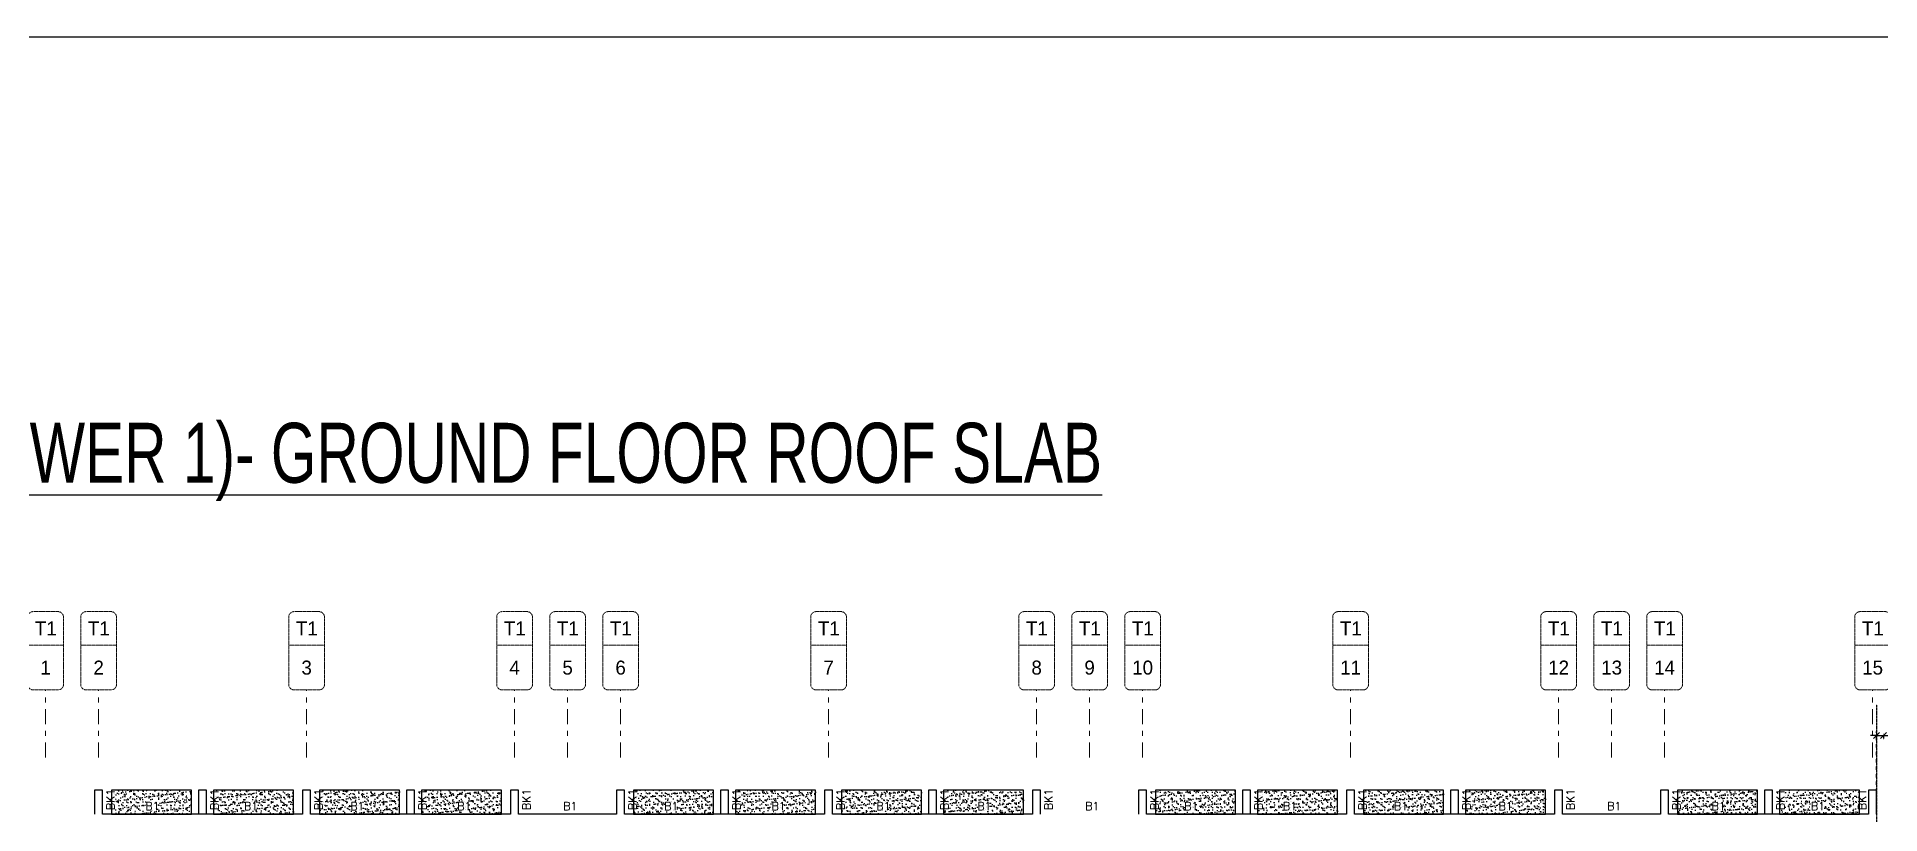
# Model space of a CAD drawing. Header units: millimetres. Extents: x 1078357 to 2594950, y -5122486 to -4636555.
# Drawn here: x 1105135 to 1151216, y -4655991 to -4636555 of the extents above; entities that cross this region are included whole.
import ezdxf
from ezdxf.enums import TextEntityAlignment as Align

# ---------------------------------------------------------------- set-up
doc = ezdxf.new("R2010")
doc.units = ezdxf.units.MM
doc.header["$PDMODE"] = 35
for name, pattern in [('CONTINOUS', [0]), ('DGN STYLE 7', [8.34, 3.75, -1.67, 1.25, -1.67]), ('DOT', [0.25, 0, -0.25]), ('HIDDEN', [0.375, 0.25, -0.125]), ('New Retail block$0$CONTINOUS', [0])]:
    doc.linetypes.add(name, pattern=pattern)
doc.layers.get('0').update_dxf_attribs({"lineweight": 0})
doc.layers.get('Defpoints').update_dxf_attribs({"lineweight": 0})
for name, color, linetype, lineweight in [('Boundary', 40, 'Continuous', 30), ('GRID LINE', 8, 'Continuous', 0), ('GRID NO', 8, 'DGN STYLE 7', 13), ('HATCH', 8, 'Continuous', 30)]:
    doc.layers.add(name, color=color, linetype=linetype, lineweight=lineweight)
for name, color, linetype in [('EXPANSION JOINT', 10, 'HIDDEN'), ('EXPANTION JOINT', 240, 'Continuous'), ('S TEXT', 7, 'Continuous'), ('S-BEAM', 3, 'HIDDEN'), ('S-BEAM NO.', 6, 'Continuous'), ('S-SLAB-PROJECTION', 54, 'New Retail block$0$CONTINOUS')]:
    doc.layers.add(name, color=color, linetype=linetype)
doc.styles.add('Roman', font='romans')
doc.styles.add('ROMANS', font='romans.shx', dxfattribs={"width": 0.85})
doc.styles.add('SANSSERIF', font='sas_____.pfb')
doc.styles.get("Standard").update_dxf_attribs({"font": 'Adani Regular.ttf', "height": 500})
doc.dimstyles.new('HARESH', dxfattribs={"dimtxt": 150, "dimasz": 75, "dimexe": 0, "dimexo": 0, "dimgap": 25, "dimtad": 1, "dimdec": 0, "dimdsep": 46, "dimtxsty": 'Roman', "dimblk": 'OBLIQUE', "dimcen": 225, "dimdle": 25, "dimclrd": 2, "dimclre": 2, "dimclrt": 7, "dimadec": 8, "dimazin": 1, "dimtfac": 1, "dimtdec": 0, "dimtmove": 0, "dimatfit": 0, "dimfxl": 1, "dimlwd": -1, "dimlwe": -1, "dimarcsym": 0})

# ---------------------------------------------------------------- blocks, each defined once
blk = doc.blocks.new('_Oblique')
at = {"color": 0, "linetype": 'ByBlock', "lineweight": -2}
blk.add_line((-0.5, -0.5), (0.5, 0.5), dxfattribs=at)
blk = doc.blocks.new('*D1445')
at = {"layer": 'Defpoints', "color": 0, "linetype": 'CONTINOUS', "ltscale": 0.5, "transparency": 16777216}
for p in [(1151303, -4653978, 3), (1151303, -4654028), (1151128, -4655991, 0)]:
    blk.add_point(p, dxfattribs=at)
at = {"layer": 'EXPANTION JOINT', "color": 2, "linetype": 'CONTINOUS', "ltscale": 0.5, "transparency": 16777216}
for p, q in [((1151128, -4654028), (1150978, -4654028)), ((1151128, -4654028), (1151303, -4654028)), ((1151303, -4654028), (1154668, -4654028))]:
    blk.add_line(p, q, dxfattribs=at)
at = {"layer": 'EXPANTION JOINT', "color": 2, "linetype": 'DOT', "ltscale": 0.5, "transparency": 16777216}
for p, q in [((1151128, -4655991), (1151128, -4653928)), ((1151303, -4653978), (1151303, -4654128))]:
    blk.add_line(p, q, dxfattribs=at)
at = {"layer": 'EXPANTION JOINT', "color": 2, "linetype": 'CONTINOUS', "ltscale": 0.5, "transparency": 16777216, "xscale": 150, "yscale": 150, "zscale": 150}
blk.add_blockref('_Oblique', (1151128, -4654028), dxfattribs=at)
at = {"layer": 'EXPANTION JOINT', "color": 2, "linetype": 'CONTINOUS', "ltscale": 0.5, "transparency": 16777216, "xscale": 150, "yscale": 150, "zscale": 150, "rotation": 180}
blk.add_blockref('_Oblique', (1151303, -4654028), dxfattribs=at)
at = {"layer": 'EXPANTION JOINT', "color": 7, "linetype": 'CONTINOUS', "ltscale": 0.5, "transparency": 16777216, "char_height": 225, "attachment_point": 5, "style": 'Roman'}
for s, insert in [('175mm', (1153135, -4653840)), ('EXPANSION JOINT ', (1153135, -4654215))]:
    blk.add_mtext(s, dxfattribs=dict(at, insert=insert))
blk = doc.blocks.new('*D1446')
at = {"layer": 'Defpoints', "color": 0, "linetype": 'CONTINOUS', "ltscale": 0.5, "transparency": 16777216}
for p in [(1151303, -4653978, 3), (1151303, -4654028), (1151128, -4655991, 0)]:
    blk.add_point(p, dxfattribs=at)
at = {"layer": 'EXPANTION JOINT', "color": 2, "linetype": 'CONTINOUS', "ltscale": 0.5, "transparency": 16777216}
for p, q in [((1151128, -4654028), (1150978, -4654028)), ((1151128, -4654028), (1151303, -4654028)), ((1151303, -4654028), (1154668, -4654028))]:
    blk.add_line(p, q, dxfattribs=at)
at = {"layer": 'EXPANTION JOINT', "color": 2, "linetype": 'DOT', "ltscale": 0.5, "transparency": 16777216}
for p, q in [((1151128, -4655991), (1151128, -4653928)), ((1151303, -4653978), (1151303, -4654128))]:
    blk.add_line(p, q, dxfattribs=at)
at = {"layer": 'EXPANTION JOINT', "color": 2, "linetype": 'CONTINOUS', "ltscale": 0.5, "transparency": 16777216, "xscale": 150, "yscale": 150, "zscale": 150}
blk.add_blockref('_Oblique', (1151128, -4654028), dxfattribs=at)
at = {"layer": 'EXPANTION JOINT', "color": 2, "linetype": 'CONTINOUS', "ltscale": 0.5, "transparency": 16777216, "xscale": 150, "yscale": 150, "zscale": 150, "rotation": 180}
blk.add_blockref('_Oblique', (1151303, -4654028), dxfattribs=at)
at = {"layer": 'EXPANTION JOINT', "color": 7, "linetype": 'CONTINOUS', "ltscale": 0.5, "transparency": 16777216, "char_height": 225, "attachment_point": 5, "style": 'Roman'}
for s, insert in [('175mm', (1153135, -4653840)), ('EXPANSION JOINT ', (1153135, -4654215))]:
    blk.add_mtext(s, dxfattribs=dict(at, insert=insert))
blk = doc.blocks.new('Tower grid nomenclature-ex')
at = {"layer": 'GRID NO'}
blk.add_lwpolyline([(-1250, -600), (1750, -600, 0.414214), (2000, -350), (2000, 750, 0.414214), (1750, 1000), (-1250, 1000, 0.414214), (-1500, 750), (-1500, -350, 0.414214)], format="xyb", close=True, dxfattribs=at)
blk.add_lwpolyline([(0, 1000), (0, -600)], dxfattribs=at)
at = {"layer": 'GRID NO', "flags": 8}
for p in [(-1235, 400), (1788, 400)]:
    blk.add_attdef('GRID', text='', height=625, dxfattribs=at).set_placement(p, align=Align.MIDDLE_CENTER)

msp = doc.modelspace()

# ---------------------------------------------------------------- hatches: boundary and pattern name
at = {"layer": 'HATCH'}
h = msp.add_hatch(dxfattribs=at)
h.set_pattern_fill('AR-SAND', color=8, scale=3, angle=179.97015)
h.set_pattern_definition([(37.4701541, (-1720605.2, 9331579.07), (-4.7236114, 146.8264517), [0, -115.824, 0, -129.54, 0, -123.825]), (7.4701541, (-1720605.2, 9331579.07), (134.9689868, 214.9772528), [0, -62.484, 0, -104.394, 0, -40.005]), (327.4701541, (-1720698.92, 9331579.12), (237.2979035, 0.3075449), [0, -38.1, 0, -137.16, 0, -179.07]), (317.4701541, (-1720698.92, 9331579.12), (229.1017424, 66.759465), [0, -19.05, 0, -89.916, 0, -102.87])])
h.paths.add_polyline_path([(1109003.3, -4655391.2), (1107003.3, -4655391.2), (1107003.3, -4655991.2), (1109003.3, -4655991.2)])
h = msp.add_hatch(dxfattribs=at)
h.set_pattern_fill('AR-SAND', color=8, scale=3, angle=179.97015)
h.set_pattern_definition([(37.4701541, (-1723155.2, 9331579.07), (-4.7236114, 146.8264517), [0, -115.824, 0, -129.54, 0, -123.825]), (7.4701541, (-1723155.2, 9331579.07), (134.9689868, 214.9772528), [0, -62.484, 0, -104.394, 0, -40.005]), (327.4701541, (-1723248.92, 9331579.12), (237.2979035, 0.3075449), [0, -38.1, 0, -137.16, 0, -179.07]), (317.4701541, (-1723248.92, 9331579.12), (229.1017424, 66.759465), [0, -19.05, 0, -89.916, 0, -102.87])])
h.paths.add_polyline_path([(1111553.3, -4655391.2), (1109553.3, -4655391.2), (1109553.3, -4655991.2), (1111553.3, -4655991.2)])
h = msp.add_hatch(dxfattribs=at)
h.set_pattern_fill('AR-SAND', color=8, scale=3, angle=179.97015)
h.set_pattern_definition([(37.4701541, (-1725805.2, 9331579.07), (-4.7236114, 146.8264517), [0, -115.824, 0, -129.54, 0, -123.825]), (7.4701541, (-1725805.2, 9331579.07), (134.9689868, 214.9772528), [0, -62.484, 0, -104.394, 0, -40.005]), (327.4701541, (-1725898.92, 9331579.12), (237.2979035, 0.3075449), [0, -38.1, 0, -137.16, 0, -179.07]), (317.4701541, (-1725898.92, 9331579.12), (229.1017424, 66.759465), [0, -19.05, 0, -89.916, 0, -102.87])])
h.paths.add_polyline_path([(1114203.3, -4655391.2), (1112203.3, -4655391.2), (1112203.3, -4655991.2), (1114203.3, -4655991.2)])
h = msp.add_hatch(dxfattribs=at)
h.set_pattern_fill('AR-SAND', color=8, scale=3, angle=179.97015)
h.set_pattern_definition([(37.4701541, (-1728355.2, 9331579.07), (-4.7236114, 146.8264517), [0, -115.824, 0, -129.54, 0, -123.825]), (7.4701541, (-1728355.2, 9331579.07), (134.9689868, 214.9772528), [0, -62.484, 0, -104.394, 0, -40.005]), (327.4701541, (-1728448.92, 9331579.12), (237.2979035, 0.3075449), [0, -38.1, 0, -137.16, 0, -179.07]), (317.4701541, (-1728448.92, 9331579.12), (229.1017424, 66.759465), [0, -19.05, 0, -89.916, 0, -102.87])])
h.paths.add_polyline_path([(1116753.3, -4655391.2), (1114753.3, -4655391.2), (1114753.3, -4655991.2), (1116753.3, -4655991.2)])
h = msp.add_hatch(dxfattribs=at)
h.set_pattern_fill('AR-SAND', color=8, scale=3, angle=179.97015)
h.set_pattern_definition([(37.4701541, (-1733655.2, 9331579.07), (-4.7236114, 146.8264517), [0, -115.824, 0, -129.54, 0, -123.825]), (7.4701541, (-1733655.2, 9331579.07), (134.9689868, 214.9772528), [0, -62.484, 0, -104.394, 0, -40.005]), (327.4701541, (-1733748.92, 9331579.12), (237.2979035, 0.3075449), [0, -38.1, 0, -137.16, 0, -179.07]), (317.4701541, (-1733748.92, 9331579.12), (229.1017424, 66.759465), [0, -19.05, 0, -89.916, 0, -102.87])])
h.paths.add_polyline_path([(1122053.3, -4655391.2), (1120053.3, -4655391.2), (1120053.3, -4655991.2), (1122053.3, -4655991.2)])
h = msp.add_hatch(dxfattribs=at)
h.set_pattern_fill('AR-SAND', color=8, scale=3, angle=179.97015)
h.set_pattern_definition([(37.4701541, (-1736205.2, 9331579.07), (-4.7236114, 146.8264517), [0, -115.824, 0, -129.54, 0, -123.825]), (7.4701541, (-1736205.2, 9331579.07), (134.9689868, 214.9772528), [0, -62.484, 0, -104.394, 0, -40.005]), (327.4701541, (-1736298.92, 9331579.12), (237.2979035, 0.3075449), [0, -38.1, 0, -137.16, 0, -179.07]), (317.4701541, (-1736298.92, 9331579.12), (229.1017424, 66.759465), [0, -19.05, 0, -89.916, 0, -102.87])])
h.paths.add_polyline_path([(1124603.3, -4655391.2), (1122603.3, -4655391.2), (1122603.3, -4655991.2), (1124603.3, -4655991.2)])
h = msp.add_hatch(dxfattribs=at)
h.set_pattern_fill('AR-SAND', color=8, scale=3, angle=179.97015)
h.set_pattern_definition([(37.4701541, (-1738855.2, 9331579.07), (-4.7236114, 146.8264517), [0, -115.824, 0, -129.54, 0, -123.825]), (7.4701541, (-1738855.2, 9331579.07), (134.9689868, 214.9772528), [0, -62.484, 0, -104.394, 0, -40.005]), (327.4701541, (-1738948.92, 9331579.12), (237.2979035, 0.3075449), [0, -38.1, 0, -137.16, 0, -179.07]), (317.4701541, (-1738948.92, 9331579.12), (229.1017424, 66.759465), [0, -19.05, 0, -89.916, 0, -102.87])])
h.paths.add_polyline_path([(1127253.3, -4655391.2), (1125253.3, -4655391.2), (1125253.3, -4655991.2), (1127253.3, -4655991.2)])
h = msp.add_hatch(dxfattribs=at)
h.set_pattern_fill('AR-SAND', color=8, scale=3, angle=179.97015)
h.set_pattern_definition([(37.4701541, (-1741405.2, 9331579.07), (-4.7236114, 146.8264517), [0, -115.824, 0, -129.54, 0, -123.825]), (7.4701541, (-1741405.2, 9331579.07), (134.9689868, 214.9772528), [0, -62.484, 0, -104.394, 0, -40.005]), (327.4701541, (-1741498.92, 9331579.12), (237.2979035, 0.3075449), [0, -38.1, 0, -137.16, 0, -179.07]), (317.4701541, (-1741498.92, 9331579.12), (229.1017424, 66.759465), [0, -19.05, 0, -89.916, 0, -102.87])])
h.paths.add_polyline_path([(1129803.3, -4655391.2), (1127803.3, -4655391.2), (1127803.3, -4655991.2), (1129803.3, -4655991.2)])
h = msp.add_hatch(dxfattribs=at)
h.set_pattern_fill('AR-SAND', color=8, scale=3, angle=179.97015)
h.set_pattern_definition([(37.4701541, (-1746705.2, 9331579.07), (-4.7236114, 146.8264517), [0, -115.824, 0, -129.54, 0, -123.825]), (7.4701541, (-1746705.2, 9331579.07), (134.9689868, 214.9772528), [0, -62.484, 0, -104.394, 0, -40.005]), (327.4701541, (-1746798.92, 9331579.12), (237.2979035, 0.3075449), [0, -38.1, 0, -137.16, 0, -179.07]), (317.4701541, (-1746798.92, 9331579.12), (229.1017424, 66.759465), [0, -19.05, 0, -89.916, 0, -102.87])])
h.paths.add_polyline_path([(1135103.3, -4655391.2), (1133103.3, -4655391.2), (1133103.3, -4655991.2), (1135103.3, -4655991.2)])
h = msp.add_hatch(dxfattribs=at)
h.set_pattern_fill('AR-SAND', color=8, scale=3, angle=179.97015)
h.set_pattern_definition([(37.4701541, (-1749255.2, 9331579.07), (-4.7236114, 146.8264517), [0, -115.824, 0, -129.54, 0, -123.825]), (7.4701541, (-1749255.2, 9331579.07), (134.9689868, 214.9772528), [0, -62.484, 0, -104.394, 0, -40.005]), (327.4701541, (-1749348.92, 9331579.12), (237.2979035, 0.3075449), [0, -38.1, 0, -137.16, 0, -179.07]), (317.4701541, (-1749348.92, 9331579.12), (229.1017424, 66.759465), [0, -19.05, 0, -89.916, 0, -102.87])])
h.paths.add_polyline_path([(1137653.3, -4655391.2), (1135653.3, -4655391.2), (1135653.3, -4655991.2), (1137653.3, -4655991.2)])
h = msp.add_hatch(dxfattribs=at)
h.set_pattern_fill('AR-SAND', color=8, scale=3, angle=179.97015)
h.set_pattern_definition([(37.4701541, (-1751905.2, 9331579.07), (-4.7236114, 146.8264517), [0, -115.824, 0, -129.54, 0, -123.825]), (7.4701541, (-1751905.2, 9331579.07), (134.9689868, 214.9772528), [0, -62.484, 0, -104.394, 0, -40.005]), (327.4701541, (-1751998.92, 9331579.12), (237.2979035, 0.3075449), [0, -38.1, 0, -137.16, 0, -179.07]), (317.4701541, (-1751998.92, 9331579.12), (229.1017424, 66.759465), [0, -19.05, 0, -89.916, 0, -102.87])])
h.paths.add_polyline_path([(1140303.3, -4655391.2), (1138303.3, -4655391.2), (1138303.3, -4655991.2), (1140303.3, -4655991.2)])
h = msp.add_hatch(dxfattribs=at)
h.set_pattern_fill('AR-SAND', color=8, scale=3, angle=179.97015)
h.set_pattern_definition([(37.4701541, (-1754455.2, 9331579.07), (-4.7236114, 146.8264517), [0, -115.824, 0, -129.54, 0, -123.825]), (7.4701541, (-1754455.2, 9331579.07), (134.9689868, 214.9772528), [0, -62.484, 0, -104.394, 0, -40.005]), (327.4701541, (-1754548.92, 9331579.12), (237.2979035, 0.3075449), [0, -38.1, 0, -137.16, 0, -179.07]), (317.4701541, (-1754548.92, 9331579.12), (229.1017424, 66.759465), [0, -19.05, 0, -89.916, 0, -102.87])])
h.paths.add_polyline_path([(1142853.3, -4655391.2), (1140853.3, -4655391.2), (1140853.3, -4655991.2), (1142853.3, -4655991.2)])
h = msp.add_hatch(dxfattribs=at)
h.set_pattern_fill('AR-SAND', color=8, scale=3, angle=179.97015)
h.set_pattern_definition([(37.4701541, (-1759755.2, 9331579.07), (-4.7236114, 146.8264517), [0, -115.824, 0, -129.54, 0, -123.825]), (7.4701541, (-1759755.2, 9331579.07), (134.9689868, 214.9772528), [0, -62.484, 0, -104.394, 0, -40.005]), (327.4701541, (-1759848.92, 9331579.12), (237.2979035, 0.3075449), [0, -38.1, 0, -137.16, 0, -179.07]), (317.4701541, (-1759848.92, 9331579.12), (229.1017424, 66.759465), [0, -19.05, 0, -89.916, 0, -102.87])])
h.paths.add_polyline_path([(1148153.3, -4655391.2), (1146153.3, -4655391.2), (1146153.3, -4655991.2), (1148153.3, -4655991.2)])
h = msp.add_hatch(dxfattribs=at)
h.set_pattern_fill('AR-SAND', color=8, scale=3, angle=179.97015)
h.set_pattern_definition([(37.4701541, (-1762305.2, 9331579.07), (-4.7236114, 146.8264517), [0, -115.824, 0, -129.54, 0, -123.825]), (7.4701541, (-1762305.2, 9331579.07), (134.9689868, 214.9772528), [0, -62.484, 0, -104.394, 0, -40.005]), (327.4701541, (-1762398.92, 9331579.12), (237.2979035, 0.3075449), [0, -38.1, 0, -137.16, 0, -179.07]), (317.4701541, (-1762398.92, 9331579.12), (229.1017424, 66.759465), [0, -19.05, 0, -89.916, 0, -102.87])])
h.paths.add_polyline_path([(1150703.3, -4655391.2), (1148703.3, -4655391.2), (1148703.3, -4655991.2), (1150703.3, -4655991.2)])

# ---------------------------------------------------------------- linework, layer by layer
at = {"layer": 'Boundary', "ltscale": 700, "elevation": 0}
msp.add_lwpolyline([(1097224.7, -4636555), (1204038.4, -4636555), (1204038.4, -4684019.2), (1097224.7, -4684019.2)], close=True, dxfattribs=at)
at = {"layer": 'EXPANSION JOINT'}
msp.add_line((1151128.3, -4653251.2, 0), (1151128.3, -4667391.2, 0), dxfattribs=at)
msp.add_line((1151128.3, -4653251.2, 0), (1151128.3, -4667391.2, 0), dxfattribs=at)
at = {"layer": 'GRID LINE', "linetype": 'DGN STYLE 7', "ltscale": 100, "elevation": 0}
for points in [[(1105353.4, -4654575.5), (1105353.4, -4652886.6)], [(1106678.4, -4654575.5), (1106678.4, -4652886.6)], [(1111878.4, -4654575.5), (1111878.4, -4652886.6)], [(1117078.4, -4654575.5), (1117078.4, -4652886.6)], [(1118403.4, -4654575.5), (1118403.4, -4652886.6)], [(1119728.4, -4654575.5), (1119728.4, -4652886.6)], [(1124928.4, -4654575.5), (1124928.4, -4652886.6)], [(1130128.4, -4654575.5), (1130128.4, -4652886.6)], [(1131453.4, -4654575.5), (1131453.4, -4652886.6)], [(1132778.4, -4654575.5), (1132778.4, -4652886.6)], [(1137978.4, -4654575.5), (1137978.4, -4652886.6)], [(1143178.4, -4654575.5), (1143178.4, -4652886.6)], [(1144503.4, -4654575.5), (1144503.4, -4652886.6)], [(1145828.4, -4654575.5), (1145828.4, -4652886.6)], [(1151028.4, -4654575.5), (1151028.4, -4652886.6)]]:
    msp.add_lwpolyline(points, dxfattribs=at)
at = {"layer": 'S-BEAM', "linetype": 'CONTINOUS', "ltscale": 700}
for p, q in [((1106778.3, -4655391.2, 0), (1106578.3, -4655391.2, 0)), ((1106578.3, -4655391.2, 0), (1106578.4, -4655991.2, 0)), ((1106778.3, -4655991.2, 0), (1106778.3, -4655391.2, 0)), ((1109378.3, -4655391.2, 0), (1109178.3, -4655391.2, 0)), ((1109178.3, -4655391.2, 0), (1109178.4, -4655991.2, 0)), ((1109378.3, -4655991.2, 0), (1109378.3, -4655391.2, 0)), ((1111978.3, -4655391.2, 0), (1111778.3, -4655391.2, 0)), ((1111778.3, -4655391.2, 0), (1111778.4, -4655991.2, 0)), ((1111978.3, -4655991.2, 0), (1111978.3, -4655391.2, 0)), ((1114578.3, -4655391.2, 0), (1114378.3, -4655391.2, 0)), ((1114378.3, -4655391.2, 0), (1114378.4, -4655991.2, 0)), ((1114578.3, -4655991.2, 0), (1114578.3, -4655391.2, 0)), ((1117178.3, -4655391.1, 0), (1116978.3, -4655391.1, 0)), ((1116978.3, -4655391.1, 0), (1116978.4, -4655991.1, 0)), ((1117178.3, -4655991.1, 0), (1117178.3, -4655391.1, 0)), ((1119828.3, -4655391.2, 0), (1119628.3, -4655391.2, 0)), ((1119628.3, -4655391.2, 0), (1119628.4, -4655991.2, 0)), ((1119828.3, -4655991.2, 0), (1119828.3, -4655391.2, 0)), ((1122428.3, -4655391.2, 0), (1122228.3, -4655391.2, 0)), ((1122228.3, -4655391.2, 0), (1122228.4, -4655991.2, 0)), ((1122428.3, -4655991.2, 0), (1122428.3, -4655391.2, 0)), ((1125028.3, -4655391.1, 0), (1124828.3, -4655391.1, 0)), ((1124828.3, -4655391.1, 0), (1124828.4, -4655991.1, 0)), ((1125028.3, -4655991.1, 0), (1125028.3, -4655391.1, 0)), ((1127628.3, -4655391.2, 0), (1127428.3, -4655391.2, 0)), ((1127428.3, -4655391.2, 0), (1127428.4, -4655991.2, 0)), ((1127628.3, -4655991.2, 0), (1127628.3, -4655391.2, 0)), ((1130228.3, -4655391.1, 0), (1130028.3, -4655391.1, 0)), ((1130028.3, -4655391.1, 0), (1130028.4, -4655991.1, 0)), ((1130228.3, -4655991.1, 0), (1130228.3, -4655391.1, 0)), ((1132878.3, -4655391.2, 0), (1132678.3, -4655391.2, 0)), ((1132678.3, -4655391.2, 0), (1132678.4, -4655991.2, 0)), ((1132878.3, -4655991.2, 0), (1132878.3, -4655391.2, 0)), ((1135478.3, -4655391.2, 0), (1135278.3, -4655391.2, 0)), ((1135278.3, -4655391.2, 0), (1135278.4, -4655991.2, 0)), ((1135478.3, -4655991.2, 0), (1135478.3, -4655391.2, 0)), ((1138078.3, -4655391.2, 0), (1137878.3, -4655391.2, 0)), ((1137878.3, -4655391.2, 0), (1137878.4, -4655991.2, 0)), ((1138078.3, -4655991.2, 0), (1138078.3, -4655391.2, 0)), ((1140678.3, -4655391.2, 0), (1140478.3, -4655391.2, 0)), ((1140478.3, -4655391.2, 0), (1140478.4, -4655991.2, 0)), ((1140678.3, -4655991.2, 0), (1140678.3, -4655391.2, 0)), ((1143278.3, -4655391.1, 0), (1143078.3, -4655391.1, 0)), ((1143078.3, -4655391.1, 0), (1143078.4, -4655991.1, 0)), ((1143278.3, -4655991.1, 0), (1143278.3, -4655391.1, 0)), ((1145928.3, -4655391.2, 0), (1145728.3, -4655391.2, 0)), ((1145728.3, -4655391.2, 0), (1145728.4, -4655991.2, 0)), ((1145928.3, -4655991.2, 0), (1145928.3, -4655391.2, 0)), ((1148528.3, -4655391.2, 0), (1148328.3, -4655391.2, 0)), ((1148328.3, -4655391.2, 0), (1148328.4, -4655991.2, 0)), ((1148528.3, -4655991.2, 0), (1148528.3, -4655391.2, 0)), ((1151128.3, -4655391.2, 0), (1150928.3, -4655391.2, 0)), ((1150928.3, -4655391.2, 0), (1150928.4, -4655991.2, 0)), ((1151128.3, -4655991.2, 0), (1151128.3, -4655391.2, 0)), ((1111778.3, -4655991.2, 0), (1106778.3, -4655991.2, 0)), ((1116978.3, -4655991.2, 0), (1111978.3, -4655991.2, 0)), ((1119628.2, -4655991.1, 50), (1117178.5, -4655991.1, 0)), ((1124828.3, -4655991.2, 0), (1119828.3, -4655991.2, 0)), ((1130028.3, -4655991.2, 0), (1125028.3, -4655991.2, 0)), ((1137878.3, -4655991.2, 0), (1132878.3, -4655991.2, 0)), ((1143078.3, -4655991.2, 0), (1138078.3, -4655991.2, 0)), ((1145728.4, -4655990.2, 50), (1143278.7, -4655990.2, 0)), ((1150928.3, -4655991.2, 0), (1145928.3, -4655991.2, 0))]:
    msp.add_line(p, q, dxfattribs=at)
at = {"layer": 'S-SLAB-PROJECTION', "elevation": 0}
for points in [[(1109003.3, -4655391.2), (1107003.3, -4655391.2), (1107003.3, -4655991.2), (1109003.3, -4655991.2)], [(1111553.3, -4655391.2), (1109553.3, -4655391.2), (1109553.3, -4655991.2), (1111553.3, -4655991.2)], [(1114203.3, -4655391.2), (1112203.3, -4655391.2), (1112203.3, -4655991.2), (1114203.3, -4655991.2)], [(1116753.3, -4655391.2), (1114753.3, -4655391.2), (1114753.3, -4655991.2), (1116753.3, -4655991.2)], [(1122053.3, -4655391.2), (1120053.3, -4655391.2), (1120053.3, -4655991.2), (1122053.3, -4655991.2)], [(1124603.3, -4655391.2), (1122603.3, -4655391.2), (1122603.3, -4655991.2), (1124603.3, -4655991.2)], [(1127253.3, -4655391.2), (1125253.3, -4655391.2), (1125253.3, -4655991.2), (1127253.3, -4655991.2)], [(1129803.3, -4655391.2), (1127803.3, -4655391.2), (1127803.3, -4655991.2), (1129803.3, -4655991.2)], [(1135103.3, -4655391.2), (1133103.3, -4655391.2), (1133103.3, -4655991.2), (1135103.3, -4655991.2)], [(1137653.3, -4655391.2), (1135653.3, -4655391.2), (1135653.3, -4655991.2), (1137653.3, -4655991.2)], [(1140303.3, -4655391.2), (1138303.3, -4655391.2), (1138303.3, -4655991.2), (1140303.3, -4655991.2)], [(1142853.3, -4655391.2), (1140853.3, -4655391.2), (1140853.3, -4655991.2), (1142853.3, -4655991.2)], [(1148153.3, -4655391.2), (1146153.3, -4655391.2), (1146153.3, -4655991.2), (1148153.3, -4655991.2)], [(1150703.3, -4655391.2), (1148703.3, -4655391.2), (1148703.3, -4655991.2), (1150703.3, -4655991.2)]]:
    msp.add_lwpolyline(points, close=True, dxfattribs=at)

# ---------------------------------------------------------------- block references
at = {"layer": 'GRID NO'}
ref = msp.add_blockref('Tower grid nomenclature-ex', (1105241.4, -4651766.6, 0), dxfattribs=dict(at, xscale=0.56, yscale=0.56, zscale=0.56, rotation=270))
ref.add_attrib('GRID', '1', dxfattribs={"height": 350}).set_placement((1105353.4, -4652326.6, 0), align=Align.MIDDLE_CENTER)
ref.add_attrib('GRID', 'T1', dxfattribs={"height": 350}).set_placement((1105359.2, -4651346.6, 0), align=Align.MIDDLE_CENTER)
ref = msp.add_blockref('Tower grid nomenclature-ex', (1106566.4, -4651766.6, 0), dxfattribs=dict(at, xscale=0.56, yscale=0.56, zscale=0.56, rotation=270))
ref.add_attrib('GRID', '2', dxfattribs={"height": 350}).set_placement((1106678.4, -4652326.6, 0), align=Align.MIDDLE_CENTER)
ref.add_attrib('GRID', 'T1', dxfattribs={"height": 350}).set_placement((1106684.2, -4651346.6, 0), align=Align.MIDDLE_CENTER)
ref = msp.add_blockref('Tower grid nomenclature-ex', (1111766.4, -4651766.6, 0), dxfattribs=dict(at, xscale=0.56, yscale=0.56, zscale=0.56, rotation=270))
ref.add_attrib('GRID', '3', dxfattribs={"height": 350}).set_placement((1111878.4, -4652326.6, 0), align=Align.MIDDLE_CENTER)
ref.add_attrib('GRID', 'T1', dxfattribs={"height": 350}).set_placement((1111884.2, -4651346.6, 0), align=Align.MIDDLE_CENTER)
ref = msp.add_blockref('Tower grid nomenclature-ex', (1116966.4, -4651766.6, 0), dxfattribs=dict(at, xscale=0.56, yscale=0.56, zscale=0.56, rotation=270))
ref.add_attrib('GRID', '4', dxfattribs={"height": 350}).set_placement((1117078.4, -4652326.6, 0), align=Align.MIDDLE_CENTER)
ref.add_attrib('GRID', 'T1', dxfattribs={"height": 350}).set_placement((1117084.2, -4651346.6, 0), align=Align.MIDDLE_CENTER)
ref = msp.add_blockref('Tower grid nomenclature-ex', (1118291.4, -4651766.6, 0), dxfattribs=dict(at, xscale=0.56, yscale=0.56, zscale=0.56, rotation=270))
ref.add_attrib('GRID', '5', dxfattribs={"height": 350}).set_placement((1118403.4, -4652326.6, 0), align=Align.MIDDLE_CENTER)
ref.add_attrib('GRID', 'T1', dxfattribs={"height": 350}).set_placement((1118409.2, -4651346.6, 0), align=Align.MIDDLE_CENTER)
ref = msp.add_blockref('Tower grid nomenclature-ex', (1119616.4, -4651766.6, 0), dxfattribs=dict(at, xscale=0.56, yscale=0.56, zscale=0.56, rotation=270))
ref.add_attrib('GRID', '6', dxfattribs={"height": 350}).set_placement((1119728.4, -4652326.6, 0), align=Align.MIDDLE_CENTER)
ref.add_attrib('GRID', 'T1', dxfattribs={"height": 350}).set_placement((1119734.2, -4651346.6, 0), align=Align.MIDDLE_CENTER)
ref = msp.add_blockref('Tower grid nomenclature-ex', (1124816.4, -4651766.6, 0), dxfattribs=dict(at, xscale=0.56, yscale=0.56, zscale=0.56, rotation=270))
ref.add_attrib('GRID', '7', dxfattribs={"height": 350}).set_placement((1124928.4, -4652326.6, 0), align=Align.MIDDLE_CENTER)
ref.add_attrib('GRID', 'T1', dxfattribs={"height": 350}).set_placement((1124934.2, -4651346.6, 0), align=Align.MIDDLE_CENTER)
ref = msp.add_blockref('Tower grid nomenclature-ex', (1130016.4, -4651766.6, 0), dxfattribs=dict(at, xscale=0.56, yscale=0.56, zscale=0.56, rotation=270))
ref.add_attrib('GRID', '8', dxfattribs={"height": 350}).set_placement((1130128.4, -4652326.6, 0), align=Align.MIDDLE_CENTER)
ref.add_attrib('GRID', 'T1', dxfattribs={"height": 350}).set_placement((1130134.2, -4651346.6, 0), align=Align.MIDDLE_CENTER)
ref = msp.add_blockref('Tower grid nomenclature-ex', (1131341.4, -4651766.6, 0), dxfattribs=dict(at, xscale=0.56, yscale=0.56, zscale=0.56, rotation=270))
ref.add_attrib('GRID', '9', dxfattribs={"height": 350}).set_placement((1131453.4, -4652326.6, 0), align=Align.MIDDLE_CENTER)
ref.add_attrib('GRID', 'T1', dxfattribs={"height": 350}).set_placement((1131459.2, -4651346.6, 0), align=Align.MIDDLE_CENTER)
ref = msp.add_blockref('Tower grid nomenclature-ex', (1132666.4, -4651766.6, 0), dxfattribs=dict(at, xscale=0.56, yscale=0.56, zscale=0.56, rotation=270))
ref.add_attrib('GRID', '10', dxfattribs={"height": 350}).set_placement((1132778.4, -4652326.6, 0), align=Align.MIDDLE_CENTER)
ref.add_attrib('GRID', 'T1', dxfattribs={"height": 350}).set_placement((1132784.2, -4651346.6, 0), align=Align.MIDDLE_CENTER)
ref = msp.add_blockref('Tower grid nomenclature-ex', (1137866.4, -4651766.6, 0), dxfattribs=dict(at, xscale=0.56, yscale=0.56, zscale=0.56, rotation=270))
ref.add_attrib('GRID', '11', dxfattribs={"height": 350}).set_placement((1137978.4, -4652326.6, 0), align=Align.MIDDLE_CENTER)
ref.add_attrib('GRID', 'T1', dxfattribs={"height": 350}).set_placement((1137984.2, -4651346.6, 0), align=Align.MIDDLE_CENTER)
ref = msp.add_blockref('Tower grid nomenclature-ex', (1143066.4, -4651766.6, 0), dxfattribs=dict(at, xscale=0.56, yscale=0.56, zscale=0.56, rotation=270))
ref.add_attrib('GRID', '12', dxfattribs={"height": 350}).set_placement((1143178.4, -4652326.6, 0), align=Align.MIDDLE_CENTER)
ref.add_attrib('GRID', 'T1', dxfattribs={"height": 350}).set_placement((1143184.2, -4651346.6, 0), align=Align.MIDDLE_CENTER)
ref = msp.add_blockref('Tower grid nomenclature-ex', (1144391.4, -4651766.6, 0), dxfattribs=dict(at, xscale=0.56, yscale=0.56, zscale=0.56, rotation=270))
ref.add_attrib('GRID', '13', dxfattribs={"height": 350}).set_placement((1144503.4, -4652326.6, 0), align=Align.MIDDLE_CENTER)
ref.add_attrib('GRID', 'T1', dxfattribs={"height": 350}).set_placement((1144509.2, -4651346.6, 0), align=Align.MIDDLE_CENTER)
ref = msp.add_blockref('Tower grid nomenclature-ex', (1145716.4, -4651766.6, 0), dxfattribs=dict(at, xscale=0.56, yscale=0.56, zscale=0.56, rotation=270))
ref.add_attrib('GRID', '14', dxfattribs={"height": 350}).set_placement((1145828.4, -4652326.6, 0), align=Align.MIDDLE_CENTER)
ref.add_attrib('GRID', 'T1', dxfattribs={"height": 350}).set_placement((1145834.2, -4651346.6, 0), align=Align.MIDDLE_CENTER)
ref = msp.add_blockref('Tower grid nomenclature-ex', (1150916.4, -4651766.6, 0), dxfattribs=dict(at, xscale=0.56, yscale=0.56, zscale=0.56, rotation=270))
ref.add_attrib('GRID', '15', dxfattribs={"height": 350}).set_placement((1151028.4, -4652326.6, 0), align=Align.MIDDLE_CENTER)
ref.add_attrib('GRID', 'T1', dxfattribs={"height": 350}).set_placement((1151034.2, -4651346.6, 0), align=Align.MIDDLE_CENTER)

# ---------------------------------------------------------------- texts
at = {"layer": 'S TEXT', "color": 1, "extrusion": (-1.33677e-08, 3.74197e-09, 1), "style": 'SANSSERIF', "width": 0.7}
msp.add_text('%%U(TOWER 1)- GROUND FLOOR ROOF SLAB', height=1500, dxfattribs=at).set_placement((1102430.4, -4647705.8, 0.2))
at = {"layer": 'S-BEAM NO.', "linetype": 'CONTINOUS', "ltscale": 700, "style": 'ROMANS'}
for p in [(1107074, -4655890.8, 50), (1109674, -4655890.8, 50), (1112274, -4655890.8, 50), (1114874, -4655890.8, 50), (1117474, -4655890.7, 50), (1120124, -4655890.8, 50), (1122724, -4655890.8, 50), (1125324, -4655890.7, 50), (1127924, -4655890.8, 50), (1130524, -4655890.8, 50), (1133174, -4655890.8, 50), (1135774, -4655890.8, 50), (1138374, -4655890.8, 50), (1140974, -4655890.8, 50), (1143574, -4655890.8, 50), (1146224, -4655890.8, 50), (1148824, -4655890.8, 50), (1150865.6, -4655890.8, 50)]:
    msp.add_text('BK1', height=200, rotation=90, dxfattribs=at).set_placement(p)
at = {"layer": 'S-BEAM NO.', "linetype": 'HIDDEN', "ltscale": 500, "style": 'ROMANS'}
for p in [(1107847.9, -4655890.8, -2.7), (1110313, -4655890.8, -2.7), (1112972.2, -4655890.8, -2.7), (1115643.1, -4655890.8, -2.7), (1118292.9, -4655890.7, 47.3), (1120818, -4655890.8, -2.7), (1123502.1, -4655890.8, -2.7), (1126122.9, -4655890.8, -2.7), (1128646.6, -4655890.8, -2.7), (1131343.3, -4655890.9, -2.7), (1133820.2, -4655890.8, -2.7), (1136284.5, -4655890.8, -2.7), (1139060.4, -4655890.8, -2.7), (1141677.7, -4655890.8, -2.7), (1144393.1, -4655889.8, 47.3), (1147001.2, -4655890.8, -2.7), (1149485.9, -4655890.8, -2.7)]:
    msp.add_text('B1', height=200, rotation=359.99906, dxfattribs=at).set_placement(p)

# ---------------------------------------------------------------- dimensions: what is measured, and where the dimension line sits
at = {"layer": 'EXPANTION JOINT', "linetype": 'CONTINOUS', "ltscale": 0.5}
for picture in ['*D1445', '*D1446']:
    dim = msp.add_linear_dim(base=(1151303.3, -4654027.9, -2.8), p1=(1151128.4, -4655990.8, -2.8), p2=(1151303.3, -4653977.5, 0), text='175mm\\XEXPANSION JOINT ', dimstyle='HARESH', override={"dimtxt": 225, "dimasz": 150, "dimexe": 100, "dimgap": 75, "dimtxsty": 'Roman', "dimdle": 1, "dimfxl": 500, "dimarcsym": 1}, dxfattribs=at)
    dim.commit()
    dim.dimension.update_dxf_attribs({"geometry": picture, "text_midpoint": (1153135.5, -4654027.9, -2.8)})

doc.saveas('drawing.dxf')
